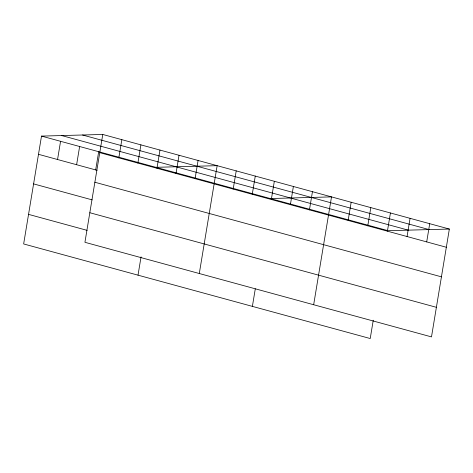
<?xml version="1.0" encoding="UTF-8"?>
<svg xmlns="http://www.w3.org/2000/svg" width="473" height="473" viewBox="0 0 473 473"><rect width="100%" height="100%" fill="white"/><g stroke="black" fill="none" stroke-linecap="round" stroke-linejoin="round"><path stroke-width="0.71" d="M102.777 134.462L84.927 242.306L431.494 336.9L449.35 229.05L102.777 134.462L41.506 136.1L23.65 243.95L370.223 338.538L373.256 320.227M57.552 159.513L60.568 141.303M76.614 164.71L79.63 146.506M95.676 169.913L98.686 151.709M118.824 157.87L121.839 139.659M137.885 163.073L140.901 144.862M138.021 275.162L141.049 256.851M156.947 168.27L159.963 150.065M176.009 173.473L179.025 155.268M195.071 178.676L198.086 160.471M199.293 273.518L217.148 165.674L155.871 167.318M233.195 189.082L236.21 170.877M252.257 194.285L255.272 176.08M252.387 306.38L255.302 288.772M271.319 199.488L274.334 181.283M290.381 204.691L293.39 186.486M309.443 209.894L312.452 191.689M313.664 304.736L331.514 196.892L270.243 198.536M348.14 220.453L351.155 202.249M367.781 225.816L370.797 207.612M387.417 231.179L390.432 212.974M407.058 236.535L410.073 218.331M426.699 241.898L429.709 223.694M449.35 229.05L388.073 230.694L41.506 136.1M82.556 135L429.129 229.594M61.727 135.562L408.294 230.156M99.762 152.667L446.335 247.255M38.49 154.31L97.083 170.304M94.866 182.247L441.439 276.841M33.595 183.891L92.188 199.884M89.823 212.726L436.396 307.314M28.546 214.37L87.144 230.363"/></g></svg>
